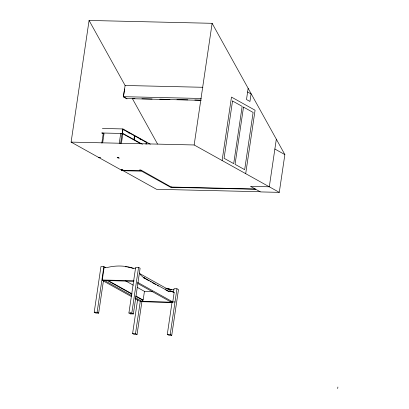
<?xml version="1.0" encoding="UTF-8"?>
<svg xmlns="http://www.w3.org/2000/svg" width="409" height="409" viewBox="0 0 409 409"><rect width="100%" height="100%" fill="white"/><g stroke="black" fill="none" stroke-linecap="round" stroke-linejoin="round"><path stroke-width="0.61" d="M135.793 296.315L142.48 300.037L143.165 300.053L144.438 291.366L137.194 287.333M255.743 189.28L170.63 187.312L141.591 171.146L122.475 170.701L71.11 142.107L89.075 20.45L212.123 23.313L284.858 154.592L279.281 192.358L260.482 191.918L250.497 186.361L269.296 186.801L276.326 139.198M101.841 143.058L103.303 133.145L101.723 132.991L122.23 133.472L140.885 143.856M102.659 142.843L104.029 133.549L102.664 133.518M200.855 100.317L126.902 98.595L123.452 96.677L125.108 85.481L89.075 20.45M135.359 268.268L133.17 268.217A58.932 49.929 -60.9 0 0 106.851 267.604L104.121 267.537L102.281 280.001L103.457 280.656L98.661 313.136L95.757 313.064L94.213 312.205L100.962 266.515L103.866 266.581L105.41 267.44M119.239 143.447L120.701 133.533L122.797 133.968L121.422 143.262M120.604 143.477L122.071 133.564M122.23 133.472L122.899 128.937L102.393 128.462M98.661 313.136L97.122 312.277L103.866 266.581M104.581 267.389L104.525 267.767L104.121 267.537M145.977 144.239L146.258 142.347L134.822 135.982L134.264 139.76L142.434 144.305M146.494 142.071L146.274 143.585L147 143.988M128.907 313.013L135.655 267.322L138.559 267.389L140.103 268.248L133.354 313.943L130.451 313.872L128.907 313.013L131.81 313.084L133.354 313.943M130.451 313.872L130.635 312.624M131.81 313.084L138.559 267.389M141.949 301.326L137.051 334.501L134.147 334.434L132.603 333.575L137.593 299.777M137.051 334.501L135.507 333.642L140.302 301.167L141.258 301.699L172.542 302.425M142.48 300.037L142.26 301.53L135.527 297.783M279.281 192.358L194.157 144.97L212.123 23.313M137.603 282.348L172.772 301.924L174.168 292.481L173.482 292.466L174.04 288.693L176.949 288.759L178.488 289.618L171.744 335.308L168.835 335.242L167.296 334.383L172.092 301.908M171.744 335.308L170.2 334.45L176.949 288.759M222.107 160.532L231.479 97.091L255.073 110.225L245.702 173.667M248.151 88.344L246.499 99.54L249.945 101.463L251.065 93.912L247.614 91.989M337.665 388.55L337.89 387.042M144.438 291.366L152.634 291.545M125.108 85.481L202.884 87.291M123.452 96.677L201.233 98.487M134.893 98.605L132.342 98.543L157.516 143.973M141.908 98.768L152.107 99.004M159.761 99.182L169.96 99.423M176.974 99.586L187.813 99.837M194.822 100L201.197 100.149M122.797 133.968L120.701 133.533M71.11 142.107L194.157 144.97M98.37 157.281L100.461 157.716L99.096 157.685M121.749 170.297L142.255 170.773L171.683 187.332M171.136 187.031L255.221 188.989M260.119 191.719L156.555 189.306L123.16 170.717M102.281 280.001L134.065 280.743M103.007 280.405L133.876 281.366M103.457 280.656L104.827 280.692M173.973 289.761L171.785 289.71A58.932 49.929 -60.9 0 0 166.008 288.238M141.672 301.198L139.617 301.152L135.154 298.667M170.722 301.878L174.996 301.975M140.895 301.494L172.225 302.225M94.213 312.205L97.122 312.277M132.603 333.575L135.507 333.642M167.296 334.383L170.2 334.45M145.236 278.365L143.39 277.333A36.166 17.546 -88.7 0 1 139.137 272.982M174.168 292.481L172.353 291.474A36.166 17.546 -88.7 0 1 167.562 290.789L165.711 289.761M274.874 149.034L284.858 154.592M124.592 88.978L123.339 96.867L126.969 98.886M122.899 128.937L150.333 144.208M171.478 187.041L172.005 187.332M139.229 273.289L172.261 291.678M173.033 292.215L171.668 291.459A36.166 17.546 -88.7 0 1 169.735 291.51M143.39 277.333L167.562 290.789M145.66 278.964L148.978 280.814M150.088 281.428L151.192 282.046M152.301 282.66L155.619 284.511M157.281 285.431L158.39 286.049M137.787 283.539L171.315 302.205M125.491 280.819L133.293 285.165M108.063 280.513L132.02 293.846M135.921 296.019L143.165 300.053M107.378 280.497L131.892 294.143M104.372 280.436L131.621 295.605M103.334 280.952L131.248 296.489M129.469 133.002A3.323 1.61 -88.7 0 1 128.017 132.194M141.269 139.571A3.323 1.61 -88.7 0 1 139.817 138.763M165.834 288.345A58.932 49.929 -60.9 0 1 171.637 289.746M168.774 291.377A36.166 17.546 -88.7 0 1 167.823 291.131M125.415 266.74A58.932 49.929 -60.9 0 1 126.504 266.883M127.582 267.051A58.932 49.929 -60.9 0 1 133.385 268.452M144.551 278.35A36.166 17.546 -88.7 0 1 143.16 277.614M123.027 129.418L122.47 133.191L133.901 139.561L134.459 135.783L123.027 129.418M232.532 100.992L224.076 158.273L233.703 163.631L242.164 106.355L232.532 100.992M243.508 107.102L235.057 164.326L244.674 169.674L253.12 112.455L243.508 107.102M118.503 157.731L117.132 157.7L119.229 158.135L118.503 157.731M140.911 170.098L139.546 170.067L141.637 170.502L140.911 170.098M122.485 169.827L121.115 169.791L123.211 170.231L122.485 169.827"/></g></svg>
